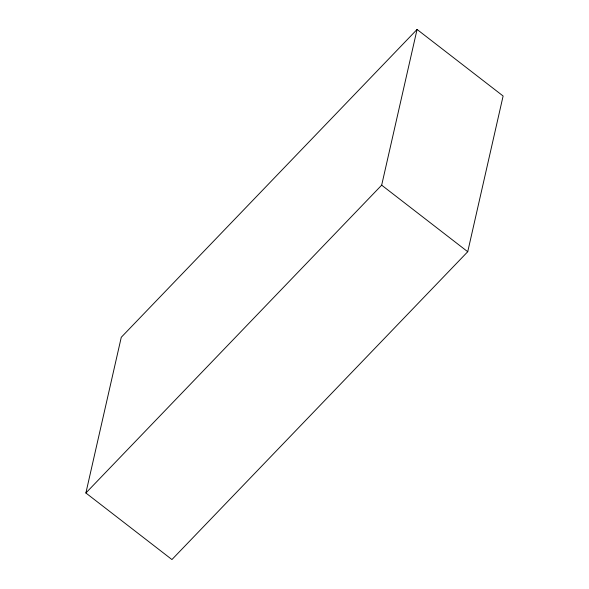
<?xml version="1.0" encoding="UTF-8"?>
<svg xmlns="http://www.w3.org/2000/svg" width="589" height="589" viewBox="0 0 589 589"><rect width="100%" height="100%" fill="white"/><g stroke="black" fill="none" stroke-linecap="round" stroke-linejoin="round"><path stroke-width="0.88" d="M85.884 492.993L121.268 337.276L417.064 29.45L503.116 96.007L467.732 251.724L171.936 559.55L85.884 492.993L381.672 185.167L417.064 29.45M381.672 185.167L467.732 251.724"/></g></svg>
